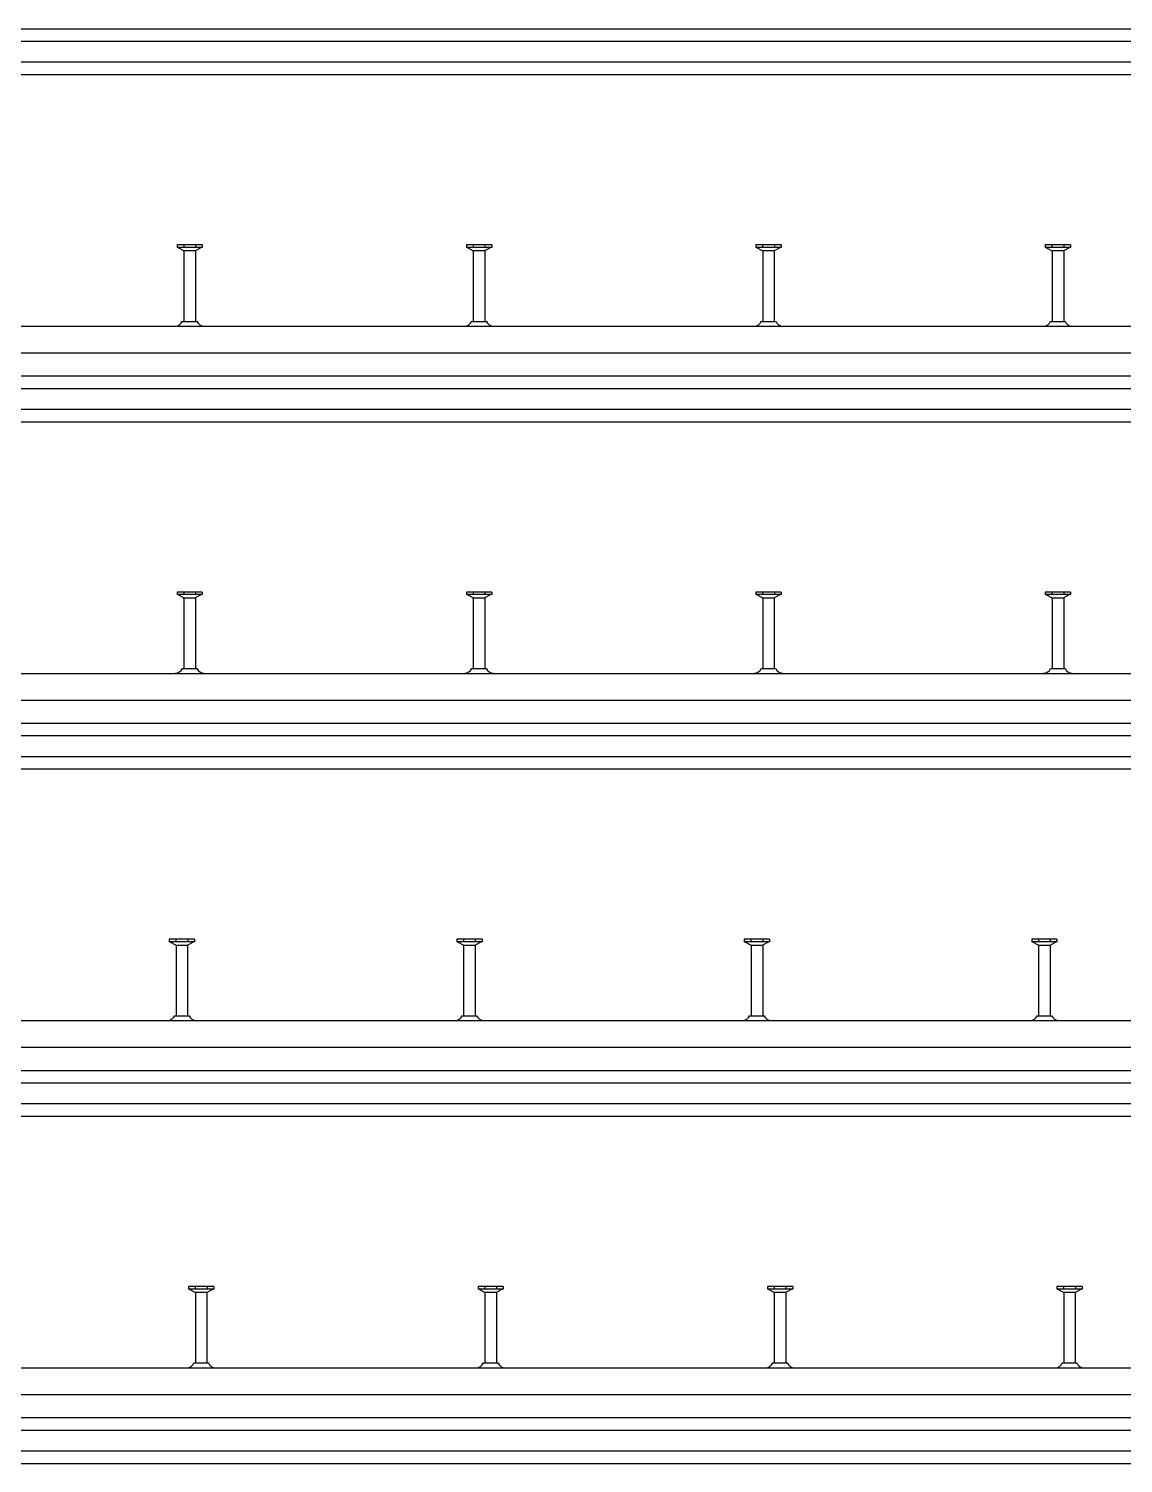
# Model space of a CAD drawing. Header units: millimetres. Extents: x 7205 to 13335, y -2256 to 2742.
# Drawn here: x 8151 to 9096, y -2256 to -1017 of the extents above; entities that cross this region are included whole.
import ezdxf

# ---------------------------------------------------------------- set-up
doc = ezdxf.new("R2010")
doc.units = ezdxf.units.MM
doc.header["$LTSCALE"] = 10
doc.layers.add('HALFEN', color=2, linetype='CONTINUOUS')
doc.layers.add('TEXT3', color=3, linetype='CONTINUOUS')

# ---------------------------------------------------------------- blocks, each defined once
blk = doc.blocks.new('*U3')
at = {"layer": 'HALFEN'}
for p, q in [((-10.9, 35.1), (-10.9, 32.9)), ((10.9, 35.1), (-10.9, 35.1)), ((10.9, 32.9), (-10.9, 32.9)), ((-10.3, 32.9), (-5.4, 30.3)), ((-5.1, 35), (-5.1, 33.1)), ((-5, 29.6), (-5, -30.9)), ((-4.8, 30.1), (4.8, 30.1)), ((5, 29.6), (5, -30.9)), ((5.1, 35), (5.1, 33.1)), ((10.3, 32.9), (5.4, 30.3)), ((10.9, 35.1), (10.9, 32.9)), ((-6.2, -30.9), (6.2, -30.9))]:
    blk.add_line(p, q, dxfattribs=at)
for centre, radius, start, end in [((-5.8, 29.6), 0.8, 0, 62.3005), ((5.8, 29.6), 0.8, 117.6995, 180), ((-12.5, -28.4), 6.7, 270.9954, 338.0812), ((12.5, -28.4), 6.7, 201.9188, 269.0046)]:
    blk.add_arc(centre, radius, start, end, dxfattribs=at)
at = {"layer": 'TEXT3'}
blk.add_line((-6.2, -30.9), (-5.7, -30.9), dxfattribs=at)
blk = doc.blocks.new('*U4')
at = {"layer": 'HALFEN', "color": 0, "linetype": 'ByBlock', "lineweight": -2, "transparency": 16777216}
for p in [(1000, 0), (1250, 0), (1500, 0), (1750, 0)]:
    blk.add_blockref('*U3', p, dxfattribs=at)

msp = doc.modelspace()

# ---------------------------------------------------------------- linework, layer by layer
at = {"layer": 'HALFEN'}
for p, q in [((7264.8, -1016.7), (9314.8, -1016.7)), ((7264.8, -1027.4), (9314.8, -1027.4)), ((7264.8, -1045.4), (9314.8, -1045.4)), ((7264.8, -1056.2), (9314.8, -1056.2)), ((8278.9, -1203.4), (8278.9, -1205.6)), ((8300.7, -1203.4), (8278.9, -1203.4)), ((8300.7, -1205.6), (8278.9, -1205.6)), ((8279.5, -1205.6), (8284.4, -1208.2)), ((8284.7, -1203.5), (8284.7, -1205.5)), ((8284.8, -1208.9), (8284.8, -1269.5)), ((8285, -1208.4), (8294.5, -1208.4)), ((8294.8, -1208.9), (8294.8, -1269.5)), ((8294.9, -1203.5), (8294.9, -1205.5)), ((8300.1, -1205.6), (8295.2, -1208.2)), ((8300.7, -1203.4), (8300.7, -1205.6)), ((8528.9, -1203.4), (8528.9, -1205.6)), ((8550.7, -1203.4), (8528.9, -1203.4)), ((8550.7, -1205.6), (8528.9, -1205.6)), ((8529.5, -1205.6), (8534.4, -1208.2)), ((8534.7, -1203.5), (8534.7, -1205.5)), ((8534.8, -1208.9), (8534.8, -1269.5)), ((8535, -1208.4), (8544.5, -1208.4)), ((8544.8, -1208.9), (8544.8, -1269.5)), ((8544.9, -1203.5), (8544.9, -1205.5)), ((8550.1, -1205.6), (8545.2, -1208.2)), ((8550.7, -1203.4), (8550.7, -1205.6)), ((8778.9, -1203.4), (8778.9, -1205.6)), ((8800.7, -1203.4), (8778.9, -1203.4)), ((8800.7, -1205.6), (8778.9, -1205.6)), ((8779.5, -1205.6), (8784.4, -1208.2)), ((8784.7, -1203.5), (8784.7, -1205.5)), ((8784.8, -1208.9), (8784.8, -1269.5)), ((8785, -1208.4), (8794.5, -1208.4)), ((8794.8, -1208.9), (8794.8, -1269.5)), ((8794.9, -1203.5), (8794.9, -1205.5)), ((8800.1, -1205.6), (8795.2, -1208.2)), ((8800.7, -1203.4), (8800.7, -1205.6)), ((9028.9, -1203.4), (9028.9, -1205.6)), ((9050.7, -1203.4), (9028.9, -1203.4)), ((9050.7, -1205.6), (9028.9, -1205.6)), ((9029.5, -1205.6), (9034.4, -1208.2)), ((9034.7, -1203.5), (9034.7, -1205.5)), ((9034.8, -1208.9), (9034.8, -1269.5)), ((9035, -1208.4), (9044.5, -1208.4)), ((9044.8, -1208.9), (9044.8, -1269.5)), ((9044.9, -1203.5), (9044.9, -1205.5)), ((9050.1, -1205.6), (9045.2, -1208.2)), ((9050.7, -1203.4), (9050.7, -1205.6)), ((7264.8, -1273.7), (9564.8, -1273.7)), ((8283.5, -1269.5), (8296, -1269.5)), ((8533.5, -1269.5), (8546, -1269.5)), ((8783.5, -1269.5), (8796, -1269.5)), ((9033.5, -1269.5), (9046, -1269.5)), ((7264.8, -1296.7), (9564.8, -1296.7)), ((7264.8, -1316.7), (9564.8, -1316.7)), ((7264.8, -1327.4), (9564.8, -1327.4)), ((7264.8, -1345.4), (9564.8, -1345.4)), ((7264.8, -1356.2), (9564.8, -1356.2)), ((8278.9, -1503.4), (8278.9, -1505.6)), ((8300.7, -1503.4), (8278.9, -1503.4)), ((8300.7, -1505.6), (8278.9, -1505.6)), ((8279.5, -1505.6), (8284.4, -1508.2)), ((8284.7, -1503.5), (8284.7, -1505.5)), ((8284.8, -1508.9), (8284.8, -1569.5)), ((8285, -1508.4), (8294.5, -1508.4)), ((8294.8, -1508.9), (8294.8, -1569.5)), ((8294.9, -1503.5), (8294.9, -1505.5)), ((8300.1, -1505.6), (8295.2, -1508.2)), ((8300.7, -1503.4), (8300.7, -1505.6)), ((8528.9, -1503.4), (8528.9, -1505.6)), ((8550.7, -1503.4), (8528.9, -1503.4)), ((8550.7, -1505.6), (8528.9, -1505.6)), ((8529.5, -1505.6), (8534.4, -1508.2)), ((8534.7, -1503.5), (8534.7, -1505.5)), ((8534.8, -1508.9), (8534.8, -1569.5)), ((8535, -1508.4), (8544.5, -1508.4)), ((8544.8, -1508.9), (8544.8, -1569.5)), ((8544.9, -1503.5), (8544.9, -1505.5)), ((8550.1, -1505.6), (8545.2, -1508.2)), ((8550.7, -1503.4), (8550.7, -1505.6)), ((8778.9, -1503.4), (8778.9, -1505.6)), ((8800.7, -1503.4), (8778.9, -1503.4)), ((8800.7, -1505.6), (8778.9, -1505.6)), ((8779.5, -1505.6), (8784.4, -1508.2)), ((8784.7, -1503.5), (8784.7, -1505.5)), ((8784.8, -1508.9), (8784.8, -1569.5)), ((8785, -1508.4), (8794.5, -1508.4)), ((8794.8, -1508.9), (8794.8, -1569.5)), ((8794.9, -1503.5), (8794.9, -1505.5)), ((8800.1, -1505.6), (8795.2, -1508.2)), ((8800.7, -1503.4), (8800.7, -1505.6)), ((9028.9, -1503.4), (9028.9, -1505.6)), ((9050.7, -1503.4), (9028.9, -1503.4)), ((9050.7, -1505.6), (9028.9, -1505.6)), ((9029.5, -1505.6), (9034.4, -1508.2)), ((9034.7, -1503.5), (9034.7, -1505.5)), ((9034.8, -1508.9), (9034.8, -1569.5)), ((9035, -1508.4), (9044.5, -1508.4)), ((9044.8, -1508.9), (9044.8, -1569.5)), ((9044.9, -1503.5), (9044.9, -1505.5)), ((9050.1, -1505.6), (9045.2, -1508.2)), ((9050.7, -1503.4), (9050.7, -1505.6)), ((7264.8, -1573.7), (9814.8, -1573.7)), ((8283.5, -1569.5), (8296, -1569.5)), ((8533.5, -1569.5), (8546, -1569.5)), ((8783.5, -1569.5), (8796, -1569.5)), ((9033.5, -1569.5), (9046, -1569.5)), ((7264.8, -1596.7), (9814.8, -1596.7)), ((7264.8, -1616.7), (9814.8, -1616.7)), ((7264.8, -1627.4), (9814.8, -1627.4)), ((7264.8, -1645.4), (9814.8, -1645.4)), ((7264.8, -1656.2), (9814.8, -1656.2)), ((8272.2, -1803.4), (8272.2, -1805.6)), ((8294, -1803.4), (8272.2, -1803.4)), ((8294, -1805.6), (8272.2, -1805.6)), ((8272.8, -1805.6), (8277.7, -1808.2)), ((8278, -1803.5), (8278, -1805.5)), ((8278.1, -1808.9), (8278.1, -1869.5)), ((8278.3, -1808.4), (8287.9, -1808.4)), ((8288.1, -1808.9), (8288.1, -1869.5)), ((8288.2, -1803.5), (8288.2, -1805.5)), ((8293.5, -1805.6), (8288.6, -1808.2)), ((8294, -1803.4), (8294, -1805.6)), ((8520.6, -1803.4), (8520.6, -1805.6)), ((8542.4, -1803.4), (8520.6, -1803.4)), ((8542.4, -1805.6), (8520.6, -1805.6)), ((8521.1, -1805.6), (8526, -1808.2)), ((8526.4, -1803.5), (8526.4, -1805.5)), ((8526.5, -1808.9), (8526.5, -1869.5)), ((8526.6, -1808.4), (8536.2, -1808.4)), ((8536.5, -1803.5), (8536.5, -1805.5)), ((8536.5, -1808.9), (8536.5, -1869.5)), ((8541.8, -1805.6), (8536.9, -1808.2)), ((8542.4, -1803.4), (8542.4, -1805.6)), ((8768.9, -1803.4), (8768.9, -1805.6)), ((8790.7, -1803.4), (8768.9, -1803.4)), ((8790.7, -1805.6), (8768.9, -1805.6)), ((8769.5, -1805.6), (8774.4, -1808.2)), ((8774.7, -1803.5), (8774.7, -1805.5)), ((8774.8, -1808.9), (8774.8, -1869.5)), ((8775, -1808.4), (8784.5, -1808.4)), ((8784.8, -1808.9), (8784.8, -1869.5)), ((8784.9, -1803.5), (8784.9, -1805.5)), ((8790.1, -1805.6), (8785.2, -1808.2)), ((8790.7, -1803.4), (8790.7, -1805.6)), ((9017.2, -1803.4), (9017.2, -1805.6)), ((9039, -1803.4), (9017.2, -1803.4)), ((9039, -1805.6), (9017.2, -1805.6)), ((9017.8, -1805.6), (9022.7, -1808.2)), ((9023, -1803.5), (9023, -1805.5)), ((9023.1, -1808.9), (9023.1, -1869.5)), ((9023.3, -1808.4), (9032.9, -1808.4)), ((9033.1, -1808.9), (9033.1, -1869.5)), ((9033.2, -1803.5), (9033.2, -1805.5)), ((9038.5, -1805.6), (9033.6, -1808.2)), ((9039, -1803.4), (9039, -1805.6)), ((8276.9, -1869.5), (8289.4, -1869.5)), ((8525.2, -1869.5), (8537.7, -1869.5)), ((8773.5, -1869.5), (8786, -1869.5)), ((9021.9, -1869.5), (9034.4, -1869.5)), ((7264.8, -1873.7), (10294.8, -1873.7)), ((7264.8, -1896.7), (10294.8, -1896.7)), ((7264.8, -1916.7), (10294.8, -1916.7)), ((7264.8, -1927.4), (10294.8, -1927.4)), ((7264.8, -1945.4), (10294.8, -1945.4)), ((7264.8, -1956.2), (10294.8, -1956.2)), ((7264.8, -2173.7), (13334.8, -2173.7)), ((7264.8, -2196.7), (13334.8, -2196.7)), ((7264.8, -2216.7), (13334.8, -2216.7)), ((7264.8, -2227.4), (13334.8, -2227.4)), ((7264.8, -2245.4), (13334.8, -2245.4)), ((7264.8, -2256.2), (13334.8, -2256.2))]:
    msp.add_line(p, q, dxfattribs=at)
for centre, radius, start, end in [((8284, -1208.9), 0.8, 0, 62.3005), ((8295.6, -1208.9), 0.8, 117.6995, 180), ((8534, -1208.9), 0.8, 0, 62.3005), ((8545.6, -1208.9), 0.8, 117.6995, 180), ((8784, -1208.9), 0.8, 0, 62.3005), ((8795.6, -1208.9), 0.8, 117.6995, 180), ((9034, -1208.9), 0.8, 0, 62.3005), ((9045.6, -1208.9), 0.8, 117.6995, 180), ((8277.3, -1266.9), 6.7, 270.9954, 338.0812), ((8302.3, -1266.9), 6.7, 201.9188, 269.0046), ((8527.3, -1266.9), 6.7, 270.9954, 338.0812), ((8552.3, -1266.9), 6.7, 201.9188, 269.0046), ((8777.3, -1266.9), 6.7, 270.9954, 338.0812), ((8802.3, -1266.9), 6.7, 201.9188, 269.0046), ((9027.3, -1266.9), 6.7, 270.9954, 338.0812), ((9052.3, -1266.9), 6.7, 201.9188, 269.0046), ((8284, -1508.9), 0.8, 0, 62.3005), ((8295.6, -1508.9), 0.8, 117.6995, 180), ((8534, -1508.9), 0.8, 0, 62.3005), ((8545.6, -1508.9), 0.8, 117.6995, 180), ((8784, -1508.9), 0.8, 0, 62.3005), ((8795.6, -1508.9), 0.8, 117.6995, 180), ((9034, -1508.9), 0.8, 0, 62.3005), ((9045.6, -1508.9), 0.8, 117.6995, 180), ((8277.3, -1566.9), 6.7, 270.9954, 338.0812), ((8302.3, -1566.9), 6.7, 201.9188, 269.0046), ((8527.3, -1566.9), 6.7, 270.9954, 338.0812), ((8552.3, -1566.9), 6.7, 201.9188, 269.0046), ((8777.3, -1566.9), 6.7, 270.9954, 338.0812), ((8802.3, -1566.9), 6.7, 201.9188, 269.0046), ((9027.3, -1566.9), 6.7, 270.9954, 338.0812), ((9052.3, -1566.9), 6.7, 201.9188, 269.0046), ((8277.3, -1808.9), 0.8, 0, 62.3005), ((8288.9, -1808.9), 0.8, 117.6995, 180), ((8525.7, -1808.9), 0.8, 0, 62.3005), ((8537.3, -1808.9), 0.8, 117.6995, 180), ((8774, -1808.9), 0.8, 0, 62.3005), ((8785.6, -1808.9), 0.8, 117.6995, 180), ((9022.3, -1808.9), 0.8, 0, 62.3005), ((9033.9, -1808.9), 0.8, 117.6995, 180), ((8270.7, -1866.9), 6.7, 270.9954, 338.0812), ((8295.6, -1866.9), 6.7, 201.9188, 269.0046), ((8519, -1866.9), 6.7, 270.9954, 338.0812), ((8543.9, -1866.9), 6.7, 201.9188, 269.0046), ((8767.3, -1866.9), 6.7, 270.9954, 338.0812), ((8792.3, -1866.9), 6.7, 201.9188, 269.0046), ((9015.7, -1866.9), 6.7, 270.9954, 338.0812), ((9040.6, -1866.9), 6.7, 201.9188, 269.0046)]:
    msp.add_arc(centre, radius, start, end, dxfattribs=at)
at = {"layer": 'TEXT3'}
for p, q in [((8283.5, -1269.5), (8284.1, -1269.5)), ((8533.5, -1269.5), (8534.1, -1269.5)), ((8783.5, -1269.5), (8784.1, -1269.5)), ((9033.5, -1269.5), (9034.1, -1269.5)), ((8283.5, -1569.5), (8284.1, -1569.5)), ((8533.5, -1569.5), (8534.1, -1569.5)), ((8783.5, -1569.5), (8784.1, -1569.5)), ((9033.5, -1569.5), (9034.1, -1569.5)), ((8276.9, -1869.5), (8277.4, -1869.5)), ((8525.2, -1869.5), (8525.7, -1869.5)), ((8773.5, -1869.5), (8774.1, -1869.5)), ((9021.9, -1869.5), (9022.4, -1869.5))]:
    msp.add_line(p, q, dxfattribs=at)

# ---------------------------------------------------------------- block references
at = {"layer": 'HALFEN'}
msp.add_blockref('*U4', (7299.8, -2138.5), dxfattribs=at)

doc.saveas('drawing.dxf')
